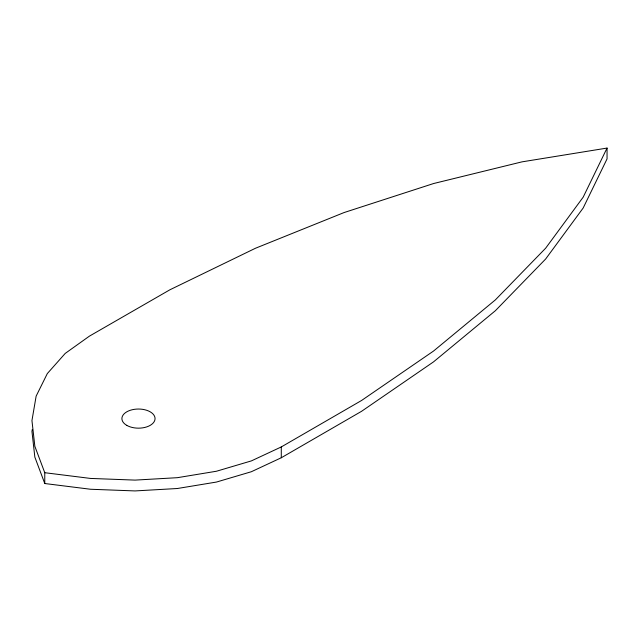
<?xml version="1.0" encoding="UTF-8"?>
<svg xmlns="http://www.w3.org/2000/svg" width="639" height="639" viewBox="0 0 639 639"><rect width="100%" height="100%" fill="white"/><g stroke="black" fill="none" stroke-linecap="round" stroke-linejoin="round"><path stroke-width="0.96" d="M32.285 429.448L31.95 431.405L34.849 457.125L44.77 483.523L90.49 489.25L135.053 490.928L177.37 488.508L216.461 482.054L251.367 471.726L281.28 457.756L361.586 411.292L433.514 361.882L495.361 310.722L545.65 259.011L583.175 208.002L607.05 158.895L607.05 148.072L521.999 161.859L433.633 183.521L344.078 212.555L255.456 248.259L169.886 289.794L89.396 336.154L65.21 353.423L47.31 373.583L36.135 396.148L31.95 420.582L34.849 446.31L44.77 472.708L44.77 483.523M607.05 148.072L583.175 197.179L545.65 248.196L495.361 299.899L433.514 351.067L361.586 400.469L281.28 446.941L251.367 460.903L216.461 471.239L177.37 477.684L135.053 480.105L90.49 478.427L44.77 472.708M281.28 446.941L281.28 457.756M126.77 425.366A16.566 9.561 0 0 0 154.486 421.077A16.566 9.561 0 0 0 134.19 409.359A16.566 9.561 0 0 0 126.77 425.366"/></g></svg>
